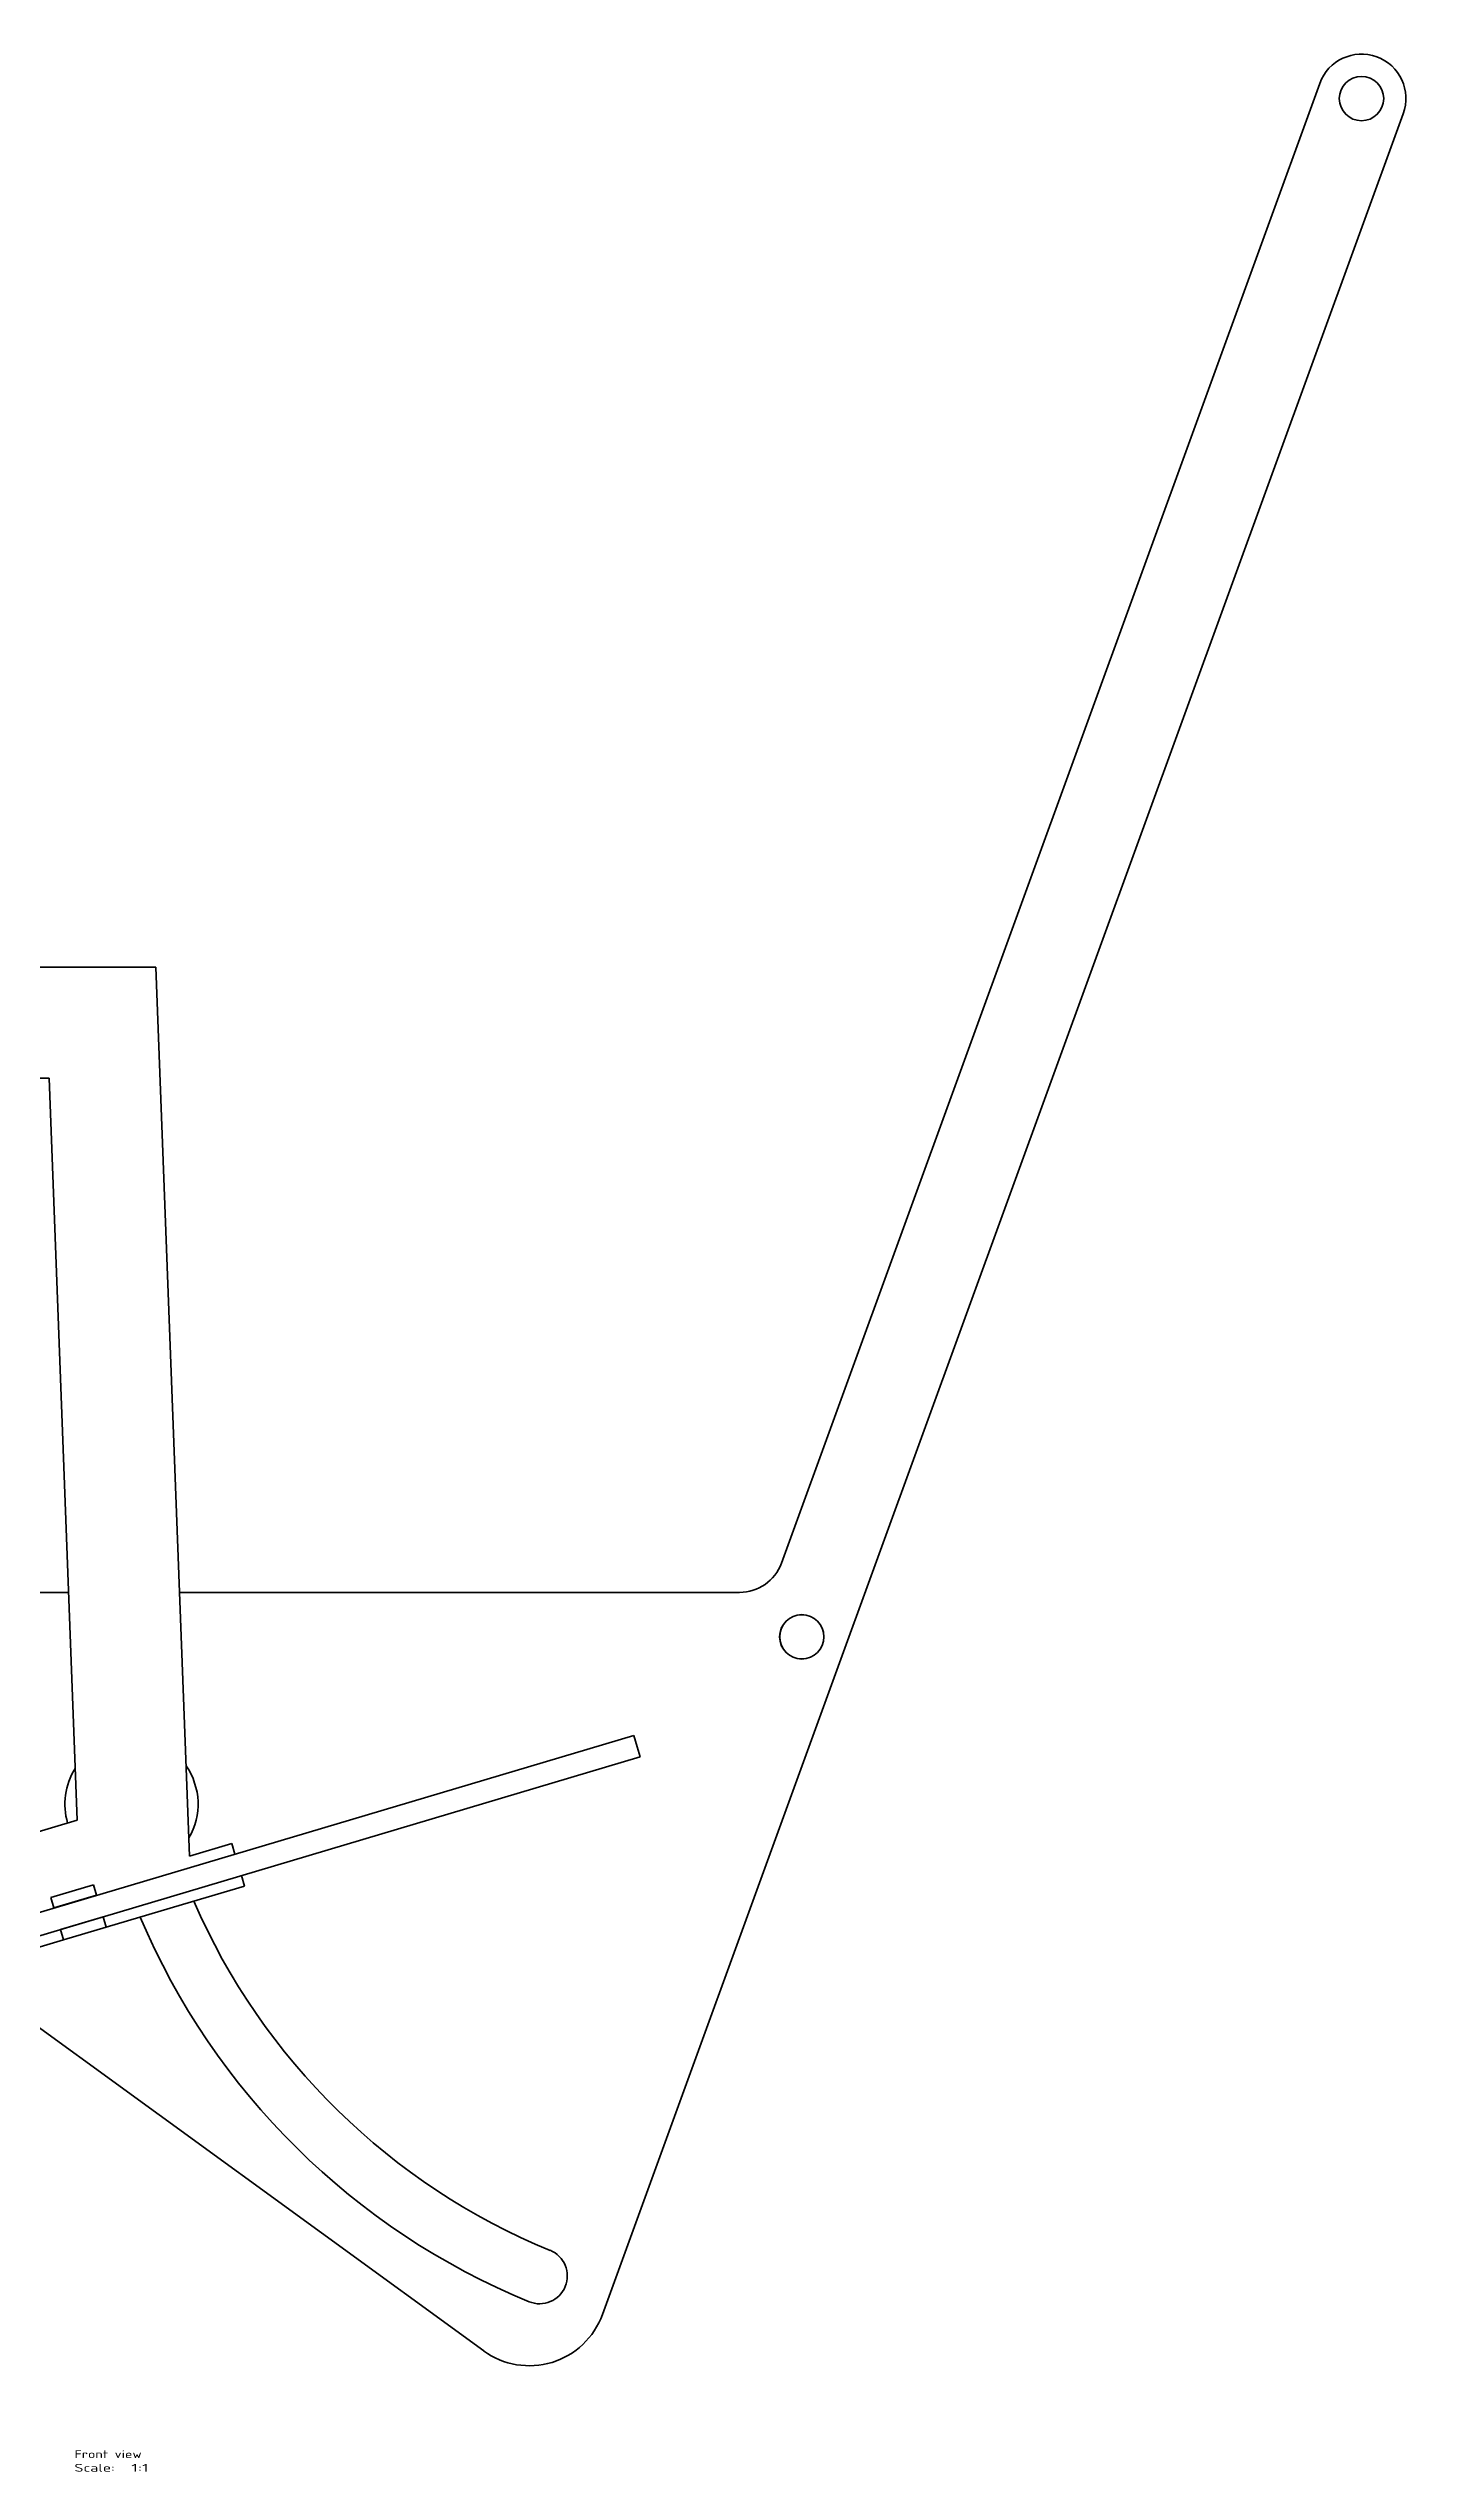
# Model space of a CAD drawing. Extents: x -1303 to 5084, y -25 to 1462.
# Drawn here: x -715 to -101, y 355 to 1446 of the extents above; entities that cross this region are included whole.
import ezdxf
from ezdxf.enums import TextEntityAlignment as Align

# ---------------------------------------------------------------- set-up
doc = ezdxf.new("R2010")
doc.units = 0
doc.layers.get('0').update_dxf_attribs({"lineweight": 13})
doc.styles.get("Standard").update_dxf_attribs({"font": 'isocp.shx'})

# ---------------------------------------------------------------- blocks, each defined once
blk = doc.blocks.new('BLOCK13')
at = {"color": 7, "lineweight": 13}
for s, p, p2 in [('Front view', (-327.6, -369.8), (-297.3, -369.8)), ('Scale:', (-327.6, -375.9), (-309.4, -375.9)), ('  1:1', (-309.4, -375.9), (-294.2, -375.9))]:
    blk.add_text(s, height=3.5, dxfattribs=at).set_placement(p, p2, align=Align.FIT)
blk = doc.blocks.new('BLOCK14')
at = {"color": 7, "lineweight": 35}
for p, q in [((-9.2, 33.2), (233.3, 699.4)), ((270.9, 685.7), (14, -20)), ((-490.9, 301.5), (-511.4, -168.9)), ((-490.9, 301.5), (-290.9, 301.5)), ((-275.7, -98.8), (-290.9, 301.5)), ((-443, 251.5), (-459.3, -122.1)), ((-339, 251.5), (-443, 251.5)), ((-326.4, -82.6), (-339, 251.5)), ((-449.1, 20), (-330.3, 20)), ((-280.2, 20), (-28, 20)), ((-89.8, -305.1), (14, -20)), ((-710.9, -297.2), (-544.1, -32.4)), ((-75.7, -44.5), (-516.6, -175.7)), ((-72.8, -54.1), (-513.7, -185.3)), ((-507.2, -59.8), (-552.2, -59.8)), ((-419.2, -63.8), (-456.8, -63.8)), ((-417.2, -89.8), (-417.2, -59.8)), ((-392.2, -59.8), (-417.2, -59.8)), ((-459.3, -122.1), (-326.4, -82.6)), ((-419.2, -85.8), (-457.7, -85.8)), ((-533, -89.8), (-677.1, -318.5)), ((-507.9, -89.8), (-552.2, -89.8)), ((-392.2, -89.8), (-417.2, -89.8)), ((-319, -111.7), (-338.2, -117.4)), ((-313.3, -130.8), (-274.9, -119.4)), ((-274.9, -119.4), (-251, -112.3)), ((-454.8, -172.9), (-332.5, -136.5)), ((-143.2, -321.5), (-378.8, -150.3)), ((-479.7, -159.5), (-460.5, -153.8)), ((-511.4, -168.9), (-542, -178)), ((-475.4, -173.9), (-456.2, -168.2)), ((-512.3, -190), (-474, -178.6)), ((-512.3, -190), (-536.3, -197.2)), ((-819.6, -215.7), (-771.6, -302.3)), ((-828.3, -220.5), (-788.4, -292.6)), ((-907.3, -307.4), (-797.1, -307.4)), ((-762.8, -307.4), (-729.4, -307.4)), ((-729.4, -347.4), (-907.3, -347.4))]:
    blk.add_line(p, q, dxfattribs=at)
at = {"color": 7, "lineweight": 35, "ltscale": 0.020074}
blk.add_line((-551.7, 20), (-550.9, 20), dxfattribs=at)
at = {"color": 7, "lineweight": 35, "ltscale": 0.020073}
blk.add_line((-551.7, -20), (-550.9, -20), dxfattribs=at)
at = {"color": 7, "lineweight": 35, "ltscale": 0.49839}
blk.add_line((-449.1, -20), (-429.2, -20), dxfattribs=at)
at = {"color": 7, "lineweight": 35, "ltscale": 0.495738}
blk.add_line((-409.2, -59.8), (-409.2, -40), dxfattribs=at)
at = {"color": 7, "lineweight": 35, "ltscale": 0.179893}
blk.add_line((-510.2, -53.7), (-514.1, -59.8), dxfattribs=at)
at = {"color": 7, "lineweight": 35, "ltscale": 0.132203}
for p, q in [((-75.7, -44.5), (-74.2, -49.5)), ((-516.6, -175.7), (-515.1, -180.7))]:
    blk.add_line(p, q, dxfattribs=at)
at = {"color": 7, "lineweight": 35, "ltscale": 0.117797}
for p, q in [((-74.2, -49.5), (-72.8, -54.1)), ((-515.1, -180.7), (-513.7, -185.3))]:
    blk.add_line(p, q, dxfattribs=at)
at = {"color": 7, "lineweight": 35, "ltscale": 0.29909}
blk.add_line((-507.2, -59.8), (-507.2, -71.8), dxfattribs=at)
at = {"color": 7, "lineweight": 13}
blk.add_line((-419.2, -63.8), (-419.2, -84.5), dxfattribs=at)
at = {"color": 7, "lineweight": 13, "ltscale": 0.033665}
blk.add_line((-419.2, -84.5), (-419.2, -85.8), dxfattribs=at)
at = {"color": 7, "lineweight": 35, "ltscale": 0.433972}
blk.add_line((-409.2, -107.2), (-409.2, -89.8), dxfattribs=at)
at = {"color": 7, "lineweight": 35, "ltscale": 0.49663}
blk.add_line((-256.7, -93.1), (-275.7, -98.8), dxfattribs=at)
at = {"color": 7, "lineweight": 35, "ltscale": 0.125}
for p, q in [((-255.3, -97.9), (-256.7, -93.1)), ((-251, -112.3), (-252.4, -107.5))]:
    blk.add_line(p, q, dxfattribs=at)
at = {"color": 7, "lineweight": 35, "ltscale": 0.1225}
for p, q in [((-338.2, -117.4), (-336.8, -122.1)), ((-319, -111.7), (-317.6, -116.4)), ((-314.7, -126.1), (-313.3, -130.8)), ((-333.8, -131.8), (-332.5, -136.5)), ((-479.7, -159.5), (-478.3, -164.2)), ((-460.5, -153.8), (-459.1, -158.5)), ((-475.4, -173.9), (-474, -178.6)), ((-456.2, -168.2), (-454.8, -172.9))]:
    blk.add_line(p, q, dxfattribs=at)
at = {"color": 7, "lineweight": 35, "ltscale": 0.5}
for p, q in [((-317.6, -116.4), (-336.8, -122.1)), ((-314.7, -126.1), (-333.8, -131.8)), ((-313.3, -130.8), (-332.5, -136.5)), ((-478.3, -164.2), (-459.1, -158.5)), ((-474, -178.6), (-454.8, -172.9)), ((-542, -178), (-536.3, -197.2))]:
    blk.add_line(p, q, dxfattribs=at)
at = {"color": 7, "lineweight": 35, "ltscale": 0.002484}
for p, q in [((-317.6, -116.5), (-317.6, -116.4)), ((-336.7, -122.2), (-336.8, -122.1)), ((-314.7, -126.1), (-314.7, -126)), ((-333.8, -131.8), (-333.9, -131.7)), ((-459.1, -158.6), (-459.1, -158.5)), ((-478.2, -164.3), (-478.3, -164.2)), ((-475.4, -173.9), (-475.4, -173.8)), ((-456.2, -168.2), (-456.2, -168.1))]:
    blk.add_line(p, q, dxfattribs=at)
at = {"color": 7, "lineweight": 35, "ltscale": 0.25}
blk.add_line((-828.3, -220.5), (-819.6, -215.7), dxfattribs=at)
at = {"color": 7, "lineweight": 35}
for centre, radius in [((252.1, 692.6), 10), ((0, 0), 10), ((0, 0), 9.95), ((-547.2, -74.8), 6), ((-547.2, -74.8), 6), ((-397.2, -74.8), 6), ((-397.2, -74.8), 6), ((-706.3, -327.4), 30.6), ((-907.3, -327.4), 10)]:
    blk.add_circle(centre, radius, dxfattribs=at)
for centre, radius, start, end in [((252.1, 692.6), 20, 340, 520), ((-500, 0), 54.7, 91.728, 263.2895), ((-28, 40), 20, 270, 340), ((-500, 0), 54.7, 324.702, 390.3154), ((-551.7, 0), 20, 90, 270), ((-429.2, -40), 20, 0, 90), ((-552.2, -74.8), 15, 89.9969, 269.9969), ((-502.2, -64.8), 5, 179.9969, 197.6914), ((-419.2, -61.8), 2, 269.9969, 359.9969), ((-392.2, -74.8), 15, 269.9969, 449.9969), ((-301.9, -75.3), 30, 147.8555, 196.5711), ((-301.9, -75.3), 30, 329.3893, 394.9546), ((-419.2, -87.8), 2, 359.9969, 89.9969), ((0, 0), 298.6, 203.5043, 247.6977), ((0, 0), 323.6, 202.9663, 247.6977), ((-118.1, -287.8), 12.5, 247.6977, 427.6977), ((-797.1, -297.4), 10, 270, 389), ((-762.8, -297.4), 10, 209, 270), ((-122.7, -293.2), 35, 234, 340), ((-907.3, -327.4), 20, 90, 270)]:
    blk.add_arc(centre, radius, start, end, dxfattribs=at)

msp = doc.modelspace()

# ---------------------------------------------------------------- block references
at = {"lineweight": 0}
for name in ['BLOCK14', 'BLOCK13']:
    msp.add_blockref(name, (-375.4, 730.4), dxfattribs=at)

doc.saveas('drawing.dxf')
